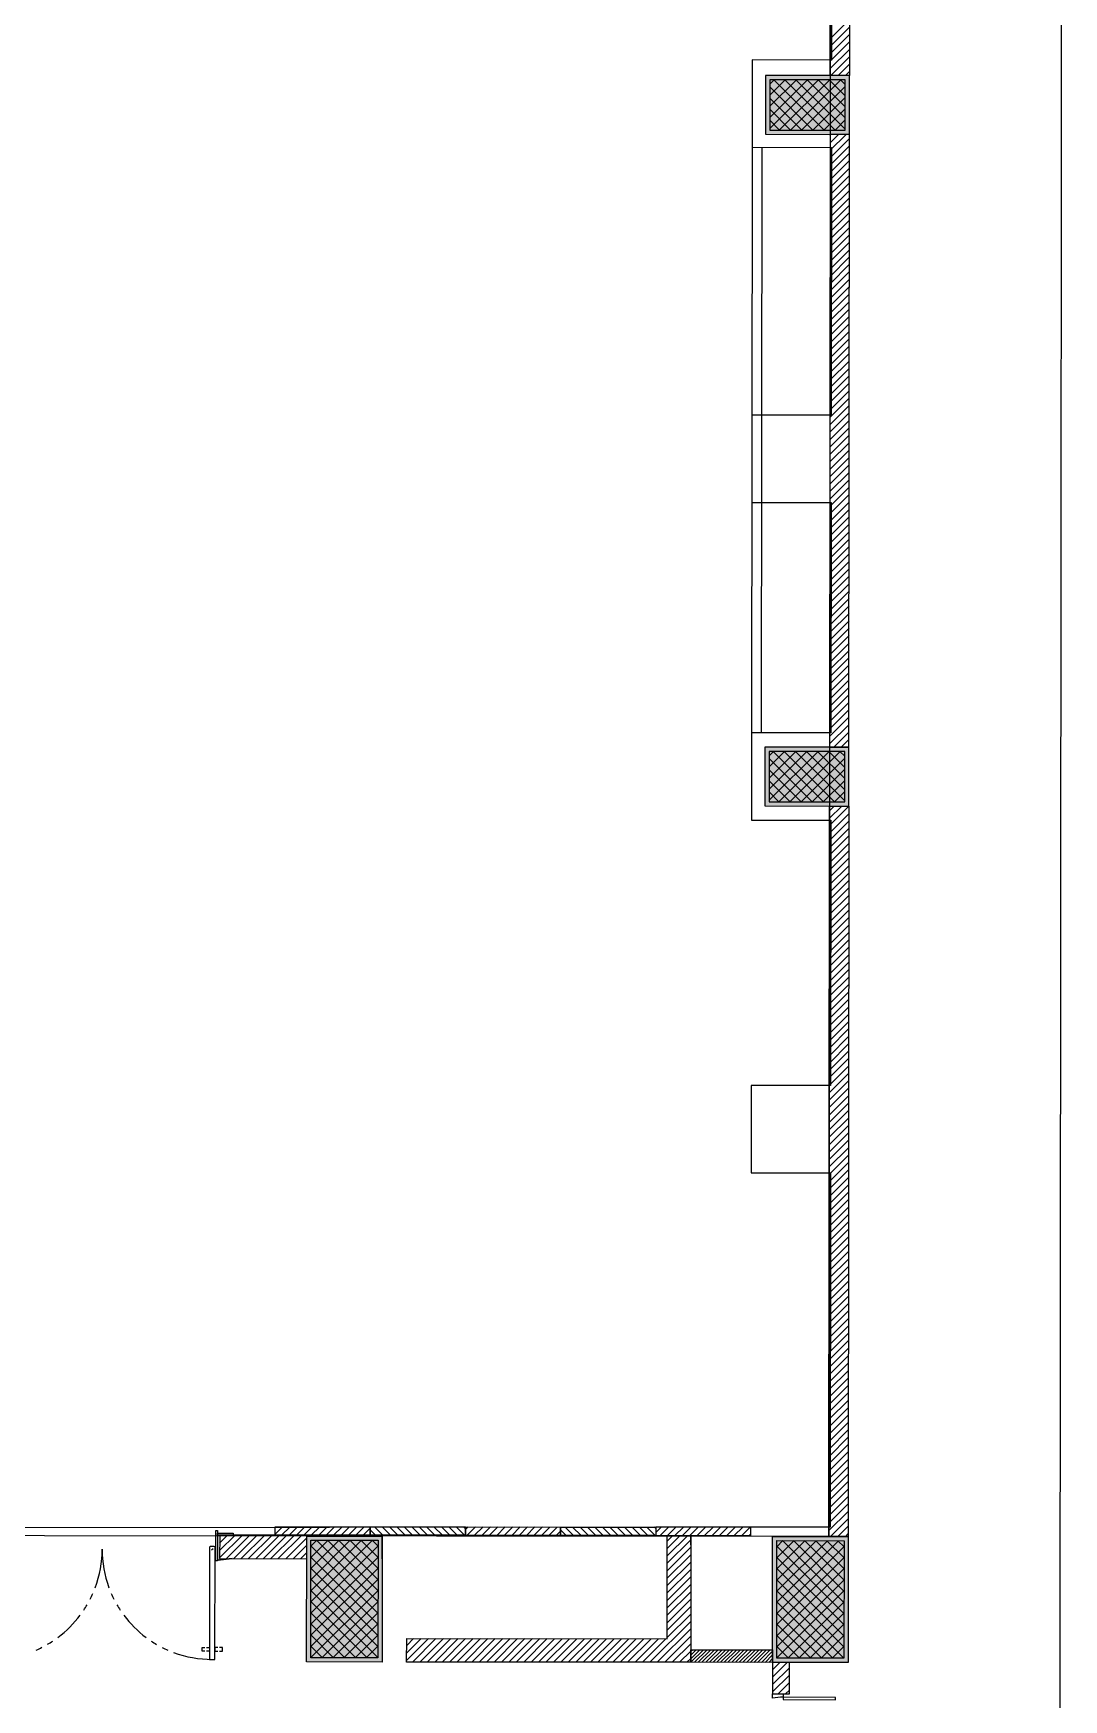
# Model space of a CAD drawing. Extents: x -957 to 3394, y -3 to 3008.
# Drawn here: x 2911 to 3394, y 873 to 1653 of the extents above; entities that cross this region are included whole.
import ezdxf

# ---------------------------------------------------------------- set-up
doc = ezdxf.new("R2010")
doc.units = 0
doc.header["$MEASUREMENT"] = 0
for name, color, linetype in [('HATCHES', 7, 'CONTINUOUS'), ('PDF_COLUMN', 7, 'CONTINUOUS'), ('PDF_COLUMN_HATCH', 7, 'CONTINUOUS'), ('PDF_DOOR', 7, 'CONTINUOUS'), ('PDF_ELEVATION_4_MID_03', 7, 'CONTINUOUS'), ('PDF_FRAMING-COLUMN', 7, 'CONTINUOUS'), ('PDF_FRAMING-COLUMN_HATCH', 7, 'CONTINUOUS'), ('PDF_HATCH', 7, 'CONTINUOUS'), ('PDF_HATCH_-_AAC', 7, 'CONTINUOUS'), ('PDF_HATCH_-_WALL', 7, 'CONTINUOUS'), ('PDF_I-DOOR', 7, 'CONTINUOUS'), ('PDF_I-DOOR-OPEN', 7, 'CONTINUOUS'), ('PDF_I-FURN-FIXD', 7, 'CONTINUOUS'), ('PDF_ID_LAYER', 7, 'CONTINUOUS'), ('PDF_SHREM-CAD_6_CABLE', 7, 'CONTINUOUS'), ('PDF_SHREM_ACOUSTIC_WALL', 7, 'CONTINUOUS'), ('PDF_SHREM_COLUMN_INSULATIO', 7, 'CONTINUOUS'), ('PDF_SHREM_COMMENTS', 7, 'CONTINUOUS'), ('PDF_TEMPLATE', 7, 'CONTINUOUS'), ('PDF_WALL', 7, 'CONTINUOUS')]:
    doc.layers.add(name, color=color, linetype=linetype)

msp = doc.modelspace()

# ---------------------------------------------------------------- linework, layer by layer
at = {"layer": 'HATCHES', "color": 253}
msp.add_lwpolyline([(712.53, 2126.9), (3285.08, 2124.7), (3284.08, 953.45), (711.53, 951.72), (712.53, 2126.9)], dxfattribs=at)
at = {"layer": 'PDF_COLUMN'}
for points in [[(3257.72, 949.15), (3293.12, 949.12), (3293.07, 890.12), (3257.67, 890.15)], [(3259.69, 947.18), (3291.15, 947.15), (3291.11, 892.09), (3259.64, 892.12)]]:
    msp.add_lwpolyline(points, close=True, dxfattribs=at)
at = {"layer": 'PDF_COLUMN_HATCH'}
for points in [[(3259.66, 918.28), (3288.59, 947.16)], [(3259.66, 913.06), (3291.15, 944.5)], [(3259.67, 928.71), (3278.16, 947.16)], [(3259.67, 923.49), (3283.38, 947.16)], [(3259.68, 939.14), (3267.73, 947.17)], [(3259.68, 933.92), (3272.95, 947.17)], [(3259.69, 944.35), (3262.52, 947.18)], [(3291.12, 913.04), (3259.69, 944.53)], [(3291.13, 918.25), (3262.25, 947.18)], [(3291.13, 923.47), (3267.47, 947.17)], [(3291.14, 928.68), (3272.68, 947.17)], [(3291.14, 933.9), (3277.9, 947.16)], [(3291.15, 939.11), (3283.11, 947.16)], [(3291.15, 944.32), (3288.32, 947.16)], [(3259.66, 907.85), (3291.15, 939.29)], [(3291.12, 907.82), (3259.68, 939.31)], [(3259.65, 902.64), (3291.14, 934.07)], [(3291.11, 897.39), (3259.67, 928.89)], [(3291.12, 902.61), (3259.68, 934.1)], [(3259.64, 892.21), (3291.13, 923.64)], [(3259.65, 897.42), (3291.14, 928.86)], [(3291.11, 892.18), (3259.67, 923.67)], [(3285.98, 892.1), (3259.66, 918.46)], [(3264.77, 892.11), (3291.13, 918.43)], [(3280.77, 892.1), (3259.66, 913.24)], [(3275.55, 892.1), (3259.66, 908.03)], [(3269.98, 892.11), (3291.12, 913.22)], [(3275.2, 892.1), (3291.12, 908)], [(3270.34, 892.11), (3259.65, 902.81)], [(3280.41, 892.1), (3291.12, 902.79)], [(3259.91, 892.12), (3259.64, 892.38)], [(3265.12, 892.11), (3259.65, 897.6)], [(3285.63, 892.1), (3291.11, 897.57)], [(3290.84, 892.09), (3291.11, 892.36)]]:
    msp.add_lwpolyline(points, dxfattribs=at)
for points in [[(3257.72, 949.15), (3293.12, 949.12), (3257.67, 890.15), (3293.07, 890.12)], [(3259.69, 947.18), (3291.15, 947.15), (3259.64, 892.12), (3291.11, 892.09)]]:
    msp.add_solid(points, dxfattribs=at)
at = {"layer": 'PDF_DOOR'}
for points in [[(3257.66, 875.4), (3262.58, 875.4), (3262.58, 873.78), (3261.41, 873.78), (3257.66, 873.43)], [(3262.58, 872.7), (3287.16, 872.68), (3287.16, 873.76), (3262.58, 873.78)]]:
    msp.add_lwpolyline(points, close=True, dxfattribs=at)
at = {"layer": 'PDF_ELEVATION_4_MID_03'}
msp.add_lwpolyline([(3252.58, 1599.87), (3252.34, 1325.54)], dxfattribs=at)
at = {"layer": 'PDF_FRAMING-COLUMN'}
for points in [[(3254.38, 1633.5), (3254.35, 1605.97), (3293.68, 1605.93), (3293.71, 1633.46)], [(3256.34, 1631.53), (3256.32, 1607.93), (3291.72, 1607.9), (3291.74, 1631.5)], [(3254.11, 1318.86), (3254.08, 1291.33), (3293.41, 1291.29), (3293.44, 1318.82)], [(3256.07, 1316.89), (3256.05, 1293.29), (3291.45, 1293.26), (3291.47, 1316.86)], [(3039.44, 949.34), (3074.84, 949.31), (3074.79, 890.31), (3039.39, 890.34)], [(3041.41, 947.37), (3072.87, 947.34), (3072.82, 892.28), (3041.36, 892.3)], [(3257.72, 949.15), (3293.12, 949.12), (3293.07, 890.12), (3257.67, 890.15)], [(3259.69, 947.18), (3291.15, 947.15), (3291.11, 892.09), (3259.64, 892.12)]]:
    msp.add_lwpolyline(points, close=True, dxfattribs=at)
at = {"layer": 'PDF_FRAMING-COLUMN_HATCH'}
for points in [[(3256.32, 1608.62), (3279.25, 1631.51)], [(3256.33, 1619.05), (3268.82, 1631.52)], [(3256.33, 1613.84), (3274.03, 1631.51)], [(3256.34, 1629.48), (3258.39, 1631.53)], [(3256.34, 1624.27), (3263.6, 1631.52)], [(3258.19, 1631.53), (3281.77, 1607.91)], [(3260.84, 1607.93), (3284.46, 1631.51)], [(3263.41, 1631.52), (3286.98, 1607.91)], [(3266.06, 1607.92), (3289.68, 1631.5)], [(3268.62, 1631.52), (3291.72, 1608.38)], [(3273.84, 1631.51), (3291.72, 1613.6)], [(3279.05, 1631.51), (3291.73, 1618.81)], [(3284.26, 1631.51), (3291.73, 1624.03)], [(3289.48, 1631.5), (3291.74, 1629.24)], [(3256.34, 1628.17), (3276.56, 1607.91)], [(3271.27, 1607.92), (3291.74, 1628.35)], [(3256.33, 1622.95), (3271.34, 1607.92)], [(3256.33, 1617.74), (3266.13, 1607.92)], [(3276.49, 1607.91), (3291.73, 1623.13)], [(3281.7, 1607.91), (3291.73, 1617.92)], [(3256.33, 1612.52), (3260.91, 1607.93)], [(3286.92, 1607.91), (3291.72, 1612.7)], [(3256.05, 1293.98), (3278.98, 1316.87)], [(3256.06, 1304.41), (3268.55, 1316.88)], [(3256.06, 1299.2), (3273.76, 1316.87)], [(3256.07, 1314.84), (3258.12, 1316.89)], [(3256.07, 1309.62), (3263.34, 1316.88)], [(3256.07, 1313.52), (3276.29, 1293.27)], [(3257.92, 1316.89), (3281.5, 1293.27)], [(3260.58, 1293.29), (3284.19, 1316.86)], [(3263.14, 1316.88), (3286.72, 1293.26)], [(3265.79, 1293.28), (3289.41, 1316.86)], [(3268.35, 1316.88), (3291.45, 1293.74)], [(3271, 1293.28), (3291.47, 1313.7)], [(3273.57, 1316.87), (3291.45, 1298.95)], [(3278.78, 1316.87), (3291.46, 1304.17)], [(3284, 1316.86), (3291.46, 1309.38)], [(3289.21, 1316.86), (3291.47, 1314.6)], [(3256.06, 1308.31), (3271.07, 1293.28)], [(3276.22, 1293.27), (3291.46, 1308.49)], [(3256.06, 1303.1), (3265.86, 1293.28)], [(3256.06, 1297.88), (3260.64, 1293.29)], [(3281.43, 1293.27), (3291.46, 1303.28)], [(3286.65, 1293.26), (3291.45, 1298.06)], [(3041.38, 918.47), (3070.31, 947.34)], [(3041.38, 913.25), (3072.87, 944.69)], [(3041.39, 928.89), (3059.88, 947.35)], [(3041.39, 923.68), (3065.09, 947.35)], [(3041.4, 944.54), (3044.24, 947.36)], [(3041.4, 939.32), (3049.45, 947.36)], [(3041.4, 934.11), (3054.66, 947.36)], [(3072.84, 913.22), (3041.4, 944.72)], [(3072.85, 918.44), (3043.97, 947.36)], [(3072.85, 923.65), (3049.18, 947.36)], [(3072.86, 928.87), (3054.4, 947.36)], [(3072.86, 934.08), (3059.61, 947.35)], [(3072.86, 939.3), (3064.83, 947.35)], [(3072.87, 944.51), (3070.04, 947.34)], [(3259.66, 918.28), (3288.59, 947.16)], [(3259.66, 913.06), (3291.15, 944.5)], [(3259.67, 928.71), (3278.16, 947.16)], [(3259.67, 923.49), (3283.38, 947.16)], [(3259.68, 939.14), (3267.73, 947.17)], [(3259.68, 933.92), (3272.95, 947.17)], [(3259.69, 944.35), (3262.52, 947.18)], [(3291.12, 913.04), (3259.69, 944.53)], [(3291.13, 918.25), (3262.25, 947.18)], [(3291.13, 923.47), (3267.47, 947.17)], [(3291.14, 928.68), (3272.68, 947.17)], [(3291.14, 933.9), (3277.9, 947.16)], [(3291.15, 939.11), (3283.11, 947.16)], [(3291.15, 944.32), (3288.32, 947.16)], [(3041.37, 908.04), (3072.86, 939.47)], [(3072.84, 908.01), (3041.4, 939.5)], [(3259.66, 907.85), (3291.15, 939.29)], [(3291.12, 907.82), (3259.68, 939.31)], [(3041.36, 897.61), (3072.86, 929.05)], [(3041.37, 902.82), (3072.86, 934.26)], [(3072.83, 897.58), (3041.39, 929.07)], [(3072.83, 902.8), (3041.4, 934.29)], [(3259.65, 902.64), (3291.14, 934.07)], [(3291.11, 897.39), (3259.67, 928.89)], [(3291.12, 902.61), (3259.68, 934.1)], [(3041.36, 892.39), (3072.85, 923.83)], [(3072.82, 892.37), (3041.39, 923.86)], [(3259.64, 892.21), (3291.13, 923.64)], [(3259.65, 897.42), (3291.14, 928.86)], [(3291.11, 892.18), (3259.67, 923.67)], [(3067.7, 892.28), (3041.38, 918.64)], [(3062.48, 892.29), (3041.38, 913.43)], [(3046.49, 892.3), (3072.85, 918.62)], [(3051.7, 892.3), (3072.84, 913.4)], [(3285.98, 892.1), (3259.66, 918.46)], [(3264.77, 892.11), (3291.13, 918.43)], [(3057.27, 892.29), (3041.37, 908.21)], [(3056.91, 892.29), (3072.84, 908.19)], [(3280.77, 892.1), (3259.66, 913.24)], [(3275.55, 892.1), (3259.66, 908.03)], [(3269.98, 892.11), (3291.12, 913.22)], [(3275.2, 892.1), (3291.12, 908)], [(3046.84, 892.3), (3041.36, 897.79)], [(3052.05, 892.3), (3041.37, 903)], [(3062.13, 892.29), (3072.83, 902.97)], [(3067.34, 892.28), (3072.83, 897.76)], [(3270.34, 892.11), (3259.65, 902.81)], [(3280.41, 892.1), (3291.12, 902.79)], [(3041.63, 892.3), (3041.36, 892.57)], [(3072.56, 892.28), (3072.82, 892.54)], [(3259.91, 892.12), (3259.64, 892.38)], [(3265.12, 892.11), (3259.65, 897.6)], [(3285.63, 892.1), (3291.11, 897.57)], [(3290.84, 892.09), (3291.11, 892.36)]]:
    msp.add_lwpolyline(points, dxfattribs=at)
for points in [[(3254.38, 1633.5), (3254.35, 1605.97), (3293.71, 1633.46), (3293.68, 1605.93)], [(3256.34, 1631.53), (3256.32, 1607.93), (3291.74, 1631.5), (3291.72, 1607.9)], [(3254.11, 1318.86), (3254.08, 1291.33), (3293.44, 1318.82), (3293.41, 1291.29)], [(3256.07, 1316.89), (3256.05, 1293.29), (3291.47, 1316.86), (3291.45, 1293.26)], [(3039.44, 949.34), (3074.84, 949.31), (3039.39, 890.34), (3074.79, 890.31)], [(3041.41, 947.37), (3072.87, 947.34), (3041.36, 892.3), (3072.82, 892.28)], [(3257.72, 949.15), (3293.12, 949.12), (3257.67, 890.15), (3293.07, 890.12)], [(3259.69, 947.18), (3291.15, 947.15), (3259.64, 892.12), (3291.11, 892.09)]]:
    msp.add_solid(points, dxfattribs=at)
at = {"layer": 'PDF_HATCH'}
for points in [[(3024.67, 950.19), (3028.17, 953.67)], [(3024.68, 953.66), (3024.69, 953.67)], [(3027.71, 949.74), (3031.64, 953.67)], [(3031.18, 949.74), (3035.12, 953.67)], [(3034.66, 949.73), (3038.6, 953.66)], [(3038.14, 949.73), (3042.07, 953.66)], [(3041.61, 949.73), (3045.55, 953.66)], [(3045.09, 949.72), (3049.02, 953.65)], [(3048.56, 949.72), (3052.5, 953.65)], [(3052.04, 949.72), (3055.98, 953.65)], [(3055.52, 949.71), (3059.45, 953.64)], [(3058.99, 949.71), (3062.93, 953.64)], [(3062.47, 949.71), (3066.41, 953.64)], [(3065.95, 949.71), (3069.24, 953)], [(3075.18, 949.7), (3071.25, 953.63)], [(3078.65, 949.69), (3074.72, 953.63)], [(3082.13, 949.69), (3078.2, 953.63)], [(3085.6, 949.69), (3081.67, 953.63)], [(3089.08, 949.69), (3085.15, 953.62)], [(3092.56, 949.68), (3088.63, 953.62)], [(3096.03, 949.68), (3092.1, 953.62)], [(3099.51, 949.68), (3095.58, 953.61)], [(3102.99, 949.67), (3099.06, 953.61)], [(3106.46, 949.67), (3102.53, 953.61)], [(3109.94, 949.67), (3106.01, 953.6)], [(3113.42, 949.67), (3109.49, 953.6)], [(3113.81, 952.75), (3112.96, 953.6)], [(3113.81, 952.33), (3115.07, 953.6)], [(3114.61, 949.66), (3118.55, 953.59)], [(3118.09, 949.66), (3122.03, 953.59)], [(3121.57, 949.66), (3125.5, 953.59)], [(3125.04, 949.66), (3128.98, 953.58)], [(3128.52, 949.65), (3132.46, 953.58)], [(3132, 949.65), (3135.93, 953.58)], [(3135.47, 949.65), (3139.41, 953.58)], [(3138.95, 949.64), (3142.89, 953.57)], [(3142.43, 949.64), (3146.36, 953.57)], [(3145.9, 949.64), (3149.84, 953.57)], [(3149.38, 949.63), (3153.31, 953.56)], [(3152.85, 949.63), (3156.79, 953.56)], [(3164.48, 949.62), (3160.55, 953.56)], [(3167.96, 949.62), (3164.03, 953.55)], [(3171.44, 949.62), (3167.51, 953.55)], [(3174.91, 949.61), (3170.98, 953.55)], [(3178.39, 949.61), (3174.46, 953.55)], [(3181.87, 949.61), (3177.94, 953.54)], [(3185.34, 949.6), (3181.41, 953.54)], [(3188.82, 949.6), (3184.89, 953.54)], [(3192.29, 949.6), (3188.36, 953.53)], [(3195.77, 949.59), (3191.84, 953.53)], [(3199.25, 949.59), (3195.32, 953.53)], [(3202.72, 949.59), (3198.79, 953.53)], [(3202.93, 952.86), (3202.27, 953.52)], [(3202.94, 951), (3205.46, 953.52)], [(3205, 949.59), (3208.94, 953.52)], [(3208.48, 949.58), (3212.41, 953.51)], [(3211.95, 949.58), (3215.89, 953.51)], [(3215.43, 949.58), (3219.36, 953.51)], [(3218.9, 949.57), (3222.84, 953.5)], [(3222.38, 949.57), (3226.32, 953.5)], [(3225.86, 949.57), (3229.79, 953.5)], [(3229.33, 949.57), (3233.27, 953.5)], [(3232.81, 949.56), (3236.75, 953.49)], [(3236.29, 949.56), (3240.22, 953.49)], [(3239.76, 949.56), (3243.7, 953.49)], [(3243.24, 949.55), (3247.18, 953.48)], [(2998.67, 946.05), (3002.39, 949.76)], [(2998.67, 942.57), (3005.87, 949.76)], [(2998.67, 939.1), (3009.34, 949.75)], [(2998.68, 949.53), (2998.91, 949.76)], [(3001.8, 938.75), (3012.82, 949.75)], [(3005.27, 938.75), (3016.3, 949.75)], [(3008.75, 938.74), (3019.77, 949.75)], [(3012.23, 938.74), (3023.25, 949.74)], [(3015.7, 938.74), (3026.72, 949.74)], [(3019.18, 938.73), (3030.2, 949.74)], [(3022.66, 938.73), (3033.68, 949.73)], [(3026.13, 938.73), (3037.15, 949.73)], [(3029.61, 938.72), (3039.44, 948.54)], [(3033.08, 938.72), (3039.44, 945.06)], [(3071.7, 949.7), (3069.24, 952.16)], [(3156.33, 949.63), (3158.37, 951.67)], [(3161.01, 949.62), (3158.37, 952.26)], [(3208.35, 936.55), (3219.38, 947.55)], [(3208.36, 946.98), (3210.97, 949.58)], [(3208.36, 943.5), (3214.45, 949.58)], [(3208.36, 940.03), (3217.92, 949.58)], [(3246.72, 949.55), (3247.5, 950.33)], [(3036.56, 938.72), (3039.44, 941.59)], [(3208.35, 933.07), (3219.37, 944.08)], [(3208.35, 929.6), (3219.37, 940.6)], [(3208.35, 926.12), (3219.37, 937.12)], [(3208.34, 922.65), (3219.36, 933.65)], [(3208.34, 919.17), (3219.36, 930.17)], [(3208.33, 912.22), (3219.36, 923.22)], [(3208.34, 915.69), (3219.36, 926.7)], [(3208.33, 908.74), (3219.35, 919.74)], [(3208.33, 905.26), (3219.35, 916.27)], [(3200.2, 890.2), (3219.34, 909.31)], [(3203.68, 890.2), (3219.34, 905.84)], [(3208.33, 901.79), (3219.35, 912.79)], [(3086.27, 891.09), (3096.5, 901.3)], [(3086.28, 898.05), (3089.55, 901.31)], [(3086.28, 894.57), (3093.03, 901.31)], [(3088.96, 890.3), (3099.98, 901.3)], [(3092.43, 890.29), (3103.46, 901.3)], [(3095.91, 890.29), (3106.93, 901.29)], [(3099.39, 890.29), (3110.41, 901.29)], [(3102.86, 890.29), (3113.88, 901.29)], [(3106.34, 890.28), (3117.36, 901.29)], [(3109.82, 890.28), (3120.84, 901.28)], [(3113.29, 890.28), (3124.31, 901.28)], [(3116.77, 890.27), (3127.79, 901.28)], [(3120.24, 890.27), (3131.27, 901.27)], [(3123.72, 890.27), (3134.74, 901.27)], [(3127.2, 890.27), (3138.22, 901.27)], [(3130.67, 890.26), (3141.69, 901.27)], [(3134.15, 890.26), (3145.17, 901.26)], [(3137.63, 890.26), (3148.65, 901.26)], [(3141.1, 890.25), (3152.12, 901.26)], [(3144.58, 890.25), (3155.6, 901.25)], [(3148.05, 890.25), (3159.08, 901.25)], [(3151.53, 890.24), (3162.55, 901.25)], [(3155.01, 890.24), (3166.03, 901.24)], [(3158.48, 890.24), (3169.51, 901.24)], [(3161.96, 890.24), (3172.98, 901.24)], [(3165.44, 890.23), (3176.46, 901.24)], [(3168.91, 890.23), (3179.93, 901.23)], [(3172.39, 890.23), (3183.41, 901.23)], [(3175.87, 890.22), (3186.89, 901.23)], [(3179.34, 890.22), (3190.36, 901.22)], [(3182.82, 890.22), (3193.84, 901.22)], [(3186.29, 890.21), (3197.32, 901.22)], [(3189.77, 890.21), (3200.79, 901.21)], [(3193.25, 890.21), (3204.27, 901.21)], [(3196.72, 890.21), (3207.75, 901.21)], [(3207.15, 890.2), (3219.34, 902.36)], [(3210.63, 890.19), (3219.34, 898.89)], [(3214.11, 890.19), (3219.33, 895.41)], [(3217.58, 890.19), (3219.33, 891.93)], [(3219.33, 895.34), (3220.09, 896.09)], [(3219.33, 893.6), (3221.82, 896.08)], [(3219.33, 891.86), (3223.56, 896.08)], [(3219.4, 890.19), (3225.3, 896.08)], [(3221.13, 890.18), (3227.04, 896.08)], [(3222.87, 890.18), (3228.78, 896.08)], [(3224.61, 890.18), (3230.51, 896.08)], [(3226.35, 890.18), (3232.25, 896.07)], [(3228.09, 890.18), (3233.99, 896.07)], [(3229.82, 890.18), (3235.73, 896.07)], [(3231.56, 890.18), (3237.47, 896.07)], [(3233.3, 890.17), (3239.21, 896.07)], [(3235.04, 890.17), (3240.94, 896.07)], [(3236.78, 890.17), (3242.68, 896.07)], [(3238.52, 890.17), (3244.42, 896.06)], [(3240.25, 890.17), (3246.16, 896.06)], [(3241.99, 890.17), (3247.9, 896.06)], [(3243.73, 890.17), (3249.63, 896.06)], [(3245.47, 890.16), (3251.37, 896.06)], [(3247.21, 890.16), (3253.11, 896.06)], [(3248.94, 890.16), (3254.85, 896.06)], [(3250.68, 890.16), (3256.59, 896.05)], [(3252.42, 890.16), (3257.68, 895.41)], [(3254.16, 890.16), (3257.68, 893.67)], [(3255.9, 890.15), (3257.68, 891.93)], [(3257.64, 890.15), (3257.68, 890.19)]]:
    msp.add_lwpolyline(points, dxfattribs=at)
at = {"layer": 'PDF_HATCH_-_AAC'}
for points in [[(3257.67, 886.72), (3261.11, 890.15)], [(3257.67, 883.24), (3264.58, 890.15)], [(3257.66, 876.29), (3265.54, 884.15)], [(3257.67, 879.77), (3265.54, 887.63)], [(3260.25, 875.4), (3265.53, 880.67)], [(3263.73, 875.4), (3265.53, 877.2)]]:
    msp.add_lwpolyline(points, dxfattribs=at)
at = {"layer": 'PDF_HATCH_-_WALL'}
for points in [[(3284.67, 1647.13), (3293.73, 1656.17)], [(3284.68, 1650.61), (3293.73, 1659.65)], [(3284.67, 1643.65), (3293.72, 1652.69)], [(3284.67, 1640.18), (3293.72, 1649.22)], [(3284.66, 1636.7), (3293.72, 1645.74)], [(3284.91, 1633.47), (3293.71, 1642.26)], [(3288.38, 1633.47), (3293.71, 1638.79)], [(3291.86, 1633.47), (3293.71, 1635.31)], [(3284.63, 1601.94), (3288.64, 1605.94)], [(3284.63, 1598.46), (3292.12, 1605.93)], [(3284.63, 1594.99), (3293.68, 1604.02)], [(3284.63, 1591.51), (3293.68, 1600.55)], [(3284.64, 1605.41), (3285.16, 1605.94)], [(3284.62, 1588.03), (3293.68, 1597.07)], [(3284.62, 1584.56), (3293.67, 1593.6)], [(3284.61, 1577.6), (3293.67, 1586.64)], [(3284.62, 1581.08), (3293.67, 1590.12)], [(3284.61, 1574.13), (3293.66, 1583.17)], [(3284.61, 1570.65), (3293.66, 1579.69)], [(3284.6, 1567.18), (3293.66, 1576.21)], [(3284.6, 1563.7), (3293.65, 1572.74)], [(3284.6, 1560.22), (3293.65, 1569.26)], [(3284.59, 1553.27), (3293.65, 1562.31)], [(3284.6, 1556.75), (3293.65, 1565.78)], [(3284.59, 1549.79), (3293.64, 1558.83)], [(3284.59, 1546.32), (3293.64, 1555.36)], [(3284.58, 1542.84), (3293.64, 1551.88)], [(3284.58, 1539.36), (3293.63, 1548.4)], [(3284.57, 1532.41), (3293.63, 1541.45)], [(3284.57, 1528.94), (3293.63, 1537.97)], [(3284.58, 1535.89), (3293.63, 1544.93)], [(3284.57, 1525.46), (3293.62, 1534.5)], [(3284.57, 1521.98), (3293.62, 1531.02)], [(3284.56, 1518.51), (3293.62, 1527.54)], [(3284.56, 1515.03), (3293.61, 1524.07)], [(3284.55, 1508.08), (3293.61, 1517.12)], [(3284.56, 1511.55), (3293.61, 1520.59)], [(3284.55, 1504.6), (3293.6, 1513.64)], [(3284.55, 1501.12), (3293.6, 1510.16)], [(3284.55, 1497.65), (3293.6, 1506.69)], [(3284.54, 1494.17), (3293.6, 1503.21)], [(3284.54, 1490.7), (3293.59, 1499.73)], [(3284.53, 1483.74), (3293.59, 1492.78)], [(3284.54, 1487.22), (3293.59, 1496.26)], [(3284.53, 1480.27), (3293.58, 1489.31)], [(3284.53, 1476.79), (3293.58, 1485.83)], [(3284.52, 1473.31), (3293.58, 1482.35)], [(3284.52, 1469.84), (3293.57, 1478.88)], [(3284.52, 1466.36), (3293.57, 1475.4)], [(3284.51, 1459.41), (3293.57, 1468.45)], [(3284.52, 1462.89), (3293.57, 1471.92)], [(3284.51, 1455.93), (3293.56, 1464.97)], [(3284.51, 1452.46), (3293.56, 1461.49)], [(3284.5, 1448.98), (3293.56, 1458.02)], [(3284.5, 1445.5), (3293.55, 1454.54)], [(3284.49, 1438.55), (3293.55, 1447.59)], [(3284.49, 1435.07), (3293.54, 1444.11)], [(3284.5, 1442.03), (3293.55, 1451.07)], [(3284.49, 1431.6), (3293.54, 1440.64)], [(3284.49, 1428.12), (3293.54, 1437.16)], [(3284.48, 1424.65), (3293.54, 1433.68)], [(3284.48, 1421.17), (3293.53, 1430.21)], [(3284.47, 1414.22), (3293.53, 1423.25)], [(3284.48, 1417.69), (3293.53, 1426.73)], [(3284.47, 1410.74), (3293.52, 1419.78)], [(3284.47, 1407.26), (3293.52, 1416.3)], [(3284.46, 1403.79), (3293.52, 1412.83)], [(3284.46, 1400.31), (3293.52, 1409.35)], [(3284.46, 1396.83), (3293.51, 1405.87)], [(3284.45, 1389.88), (3293.51, 1398.92)], [(3284.46, 1393.36), (3293.51, 1402.4)], [(3284.45, 1386.41), (3293.5, 1395.44)], [(3284.45, 1382.93), (3293.5, 1391.97)], [(3284.44, 1379.45), (3293.5, 1388.49)], [(3284.44, 1375.98), (3293.49, 1385.02)], [(3284.43, 1369.02), (3293.49, 1378.06)], [(3284.43, 1365.55), (3293.49, 1374.59)], [(3284.44, 1372.5), (3293.49, 1381.54)], [(3284.43, 1362.07), (3293.48, 1371.11)], [(3284.43, 1358.6), (3293.48, 1367.63)], [(3284.42, 1355.12), (3293.48, 1364.16)], [(3284.42, 1351.64), (3293.47, 1360.68)], [(3284.41, 1344.69), (3293.47, 1353.73)], [(3284.42, 1348.17), (3293.47, 1357.2)], [(3284.41, 1341.21), (3293.46, 1350.25)], [(3284.41, 1337.74), (3293.46, 1346.78)], [(3284.41, 1334.26), (3293.46, 1343.3)], [(3284.4, 1330.78), (3293.46, 1339.82)], [(3284.4, 1327.31), (3293.45, 1336.35)], [(3284.39, 1320.36), (3293.45, 1329.39)], [(3284.4, 1323.83), (3293.45, 1332.87)], [(3286.34, 1318.83), (3293.44, 1325.92)], [(3289.82, 1318.83), (3293.44, 1322.44)], [(3293.3, 1318.82), (3293.44, 1318.96)], [(3284.36, 1285.59), (3290.07, 1291.29)], [(3284.36, 1282.12), (3293.41, 1291.15)], [(3284.37, 1289.07), (3286.6, 1291.3)], [(3284.35, 1275.16), (3293.41, 1284.2)], [(3284.35, 1271.69), (3293.41, 1280.73)], [(3284.36, 1278.64), (3293.41, 1287.68)], [(3284.35, 1268.21), (3293.4, 1277.25)], [(3284.35, 1264.73), (3293.4, 1273.77)], [(3284.34, 1261.26), (3293.4, 1270.3)], [(3284.34, 1257.78), (3293.39, 1266.82)], [(3284.33, 1250.83), (3293.39, 1259.87)], [(3284.34, 1254.31), (3293.39, 1263.34)], [(3284.32, 1240.4), (3293.38, 1249.44)], [(3284.33, 1247.35), (3293.38, 1256.39)], [(3284.33, 1243.88), (3293.38, 1252.91)], [(3284.32, 1236.92), (3293.38, 1245.96)], [(3284.32, 1233.45), (3293.37, 1242.49)], [(3284.31, 1226.49), (3293.37, 1235.53)], [(3284.32, 1229.97), (3293.37, 1239.01)], [(3284.31, 1223.02), (3293.36, 1232.06)], [(3284.31, 1219.54), (3293.36, 1228.58)], [(3284.3, 1216.07), (3293.36, 1225.1)], [(3284.3, 1212.59), (3293.35, 1221.63)], [(3284.3, 1209.11), (3293.35, 1218.15)], [(3284.29, 1202.16), (3293.35, 1211.2)], [(3284.3, 1205.64), (3293.35, 1214.67)], [(3284.29, 1198.68), (3293.34, 1207.72)], [(3284.29, 1195.21), (3293.34, 1204.25)], [(3284.28, 1191.73), (3293.34, 1200.77)], [(3284.28, 1188.25), (3293.33, 1197.29)], [(3284.27, 1181.3), (3293.33, 1190.34)], [(3284.27, 1177.83), (3293.32, 1186.86)], [(3284.28, 1184.78), (3293.33, 1193.82)], [(3284.27, 1174.35), (3293.32, 1183.39)], [(3284.27, 1170.87), (3293.32, 1179.91)], [(3284.26, 1167.4), (3293.32, 1176.44)], [(3284.26, 1163.92), (3293.31, 1172.96)], [(3284.25, 1156.97), (3293.31, 1166.01)], [(3284.26, 1160.44), (3293.31, 1169.48)], [(3284.24, 1146.54), (3293.3, 1155.58)], [(3284.25, 1153.49), (3293.3, 1162.53)], [(3284.25, 1150.02), (3293.3, 1159.05)], [(3284.24, 1143.06), (3293.3, 1152.1)], [(3284.24, 1139.59), (3293.29, 1148.62)], [(3284.23, 1132.63), (3293.29, 1141.67)], [(3284.24, 1136.11), (3293.29, 1145.15)], [(3284.23, 1129.16), (3293.28, 1138.2)], [(3284.23, 1125.68), (3293.28, 1134.72)], [(3284.22, 1122.2), (3293.28, 1131.24)], [(3284.22, 1118.73), (3293.27, 1127.77)], [(3284.22, 1115.25), (3293.27, 1124.29)], [(3284.21, 1111.78), (3293.27, 1120.81)], [(3284.21, 1108.3), (3293.27, 1117.34)], [(3284.21, 1104.82), (3293.26, 1113.86)], [(3284.21, 1101.35), (3293.26, 1110.38)], [(3284.2, 1097.87), (3293.26, 1106.91)], [(3284.2, 1094.39), (3293.25, 1103.43)], [(3284.19, 1087.44), (3293.25, 1096.48)], [(3284.19, 1083.96), (3293.24, 1093)], [(3284.2, 1090.92), (3293.25, 1099.96)], [(3284.19, 1080.49), (3293.24, 1089.53)], [(3284.19, 1077.01), (3293.24, 1086.05)], [(3284.18, 1073.54), (3293.24, 1082.57)], [(3284.18, 1070.06), (3293.23, 1079.1)], [(3284.17, 1063.11), (3293.23, 1072.15)], [(3284.18, 1066.58), (3293.23, 1075.62)], [(3284.16, 1052.68), (3293.22, 1061.72)], [(3284.17, 1059.63), (3293.22, 1068.67)], [(3284.17, 1056.15), (3293.22, 1065.19)], [(3284.16, 1049.2), (3293.21, 1058.24)], [(3284.16, 1045.73), (3293.21, 1054.76)], [(3284.15, 1038.77), (3293.21, 1047.81)], [(3284.16, 1042.25), (3293.21, 1051.29)], [(3284.15, 1035.3), (3293.2, 1044.33)], [(3284.15, 1031.82), (3293.2, 1040.86)], [(3284.14, 1028.34), (3293.2, 1037.38)], [(3284.14, 1024.87), (3293.19, 1033.91)], [(3284.14, 1021.39), (3293.19, 1030.43)], [(3284.13, 1017.91), (3293.19, 1026.95)], [(3284.13, 1014.44), (3293.19, 1023.48)], [(3284.13, 1010.96), (3293.18, 1020)], [(3284.13, 1007.49), (3293.18, 1016.52)], [(3284.12, 1004.01), (3293.18, 1013.05)], [(3284.12, 1000.53), (3293.17, 1009.57)], [(3284.11, 993.58), (3293.17, 1002.62)], [(3284.11, 990.1), (3293.16, 999.14)], [(3284.12, 997.06), (3293.17, 1006.09)], [(3284.1, 983.15), (3293.16, 992.19)], [(3284.11, 986.63), (3293.16, 995.67)], [(3284.1, 979.67), (3293.16, 988.71)], [(3284.1, 976.2), (3293.15, 985.24)], [(3284.09, 969.25), (3293.15, 978.28)], [(3284.1, 972.72), (3293.15, 981.76)], [(3284.09, 965.77), (3293.14, 974.81)], [(3284.09, 962.29), (3293.14, 971.33)], [(3284.08, 958.82), (3293.14, 967.86)], [(3284.08, 955.34), (3293.13, 964.38)], [(3284.08, 951.86), (3293.13, 960.9)], [(3284.81, 949.13), (3293.13, 957.43)], [(3288.29, 949.12), (3293.13, 953.95)], [(3291.77, 949.12), (3293.12, 950.47)]]:
    msp.add_lwpolyline(points, dxfattribs=at)
at = {"layer": 'PDF_I-DOOR'}
msp.add_lwpolyline([(2997.72, 951.96), (2997.71, 937.72), (2996.94, 937.72), (2996.95, 951.96)], close=True, dxfattribs=at)
msp.add_lwpolyline([(2993.93, 944.02), (2993.88, 891.55), (2996.47, 891.54), (2996.51, 944.02, 0.414172), (2996.17, 944.36), (2994.27, 944.36, 0.414216)], format="xyb", close=True, dxfattribs=at)
for points in [[(2994.87, 942.81), (2995.56, 943.5)], [(3004.54, 938.75), (2997.71, 938.06), (3004.54, 938.75)], [(2991.79, 895.34), (2990.43, 895.34), (2990.43, 897.07), (2991.79, 897.07)], [(2992.53, 897.07), (2993.89, 897.07), (2993.88, 895.34), (2992.52, 895.34)], [(2997.83, 897.06), (2996.47, 897.07), (2996.48, 895.34), (2997.83, 895.34)], [(2998.57, 895.34), (2999.93, 895.34), (2999.93, 897.06), (2998.57, 897.06)]]:
    msp.add_lwpolyline(points, dxfattribs=at)
at = {"layer": 'PDF_I-DOOR-OPEN'}
msp.add_lwpolyline([(2940.38, 925.14, 0.089834), (2943.61, 943.2, 0.089837), (2946.81, 925.14)], format="xyb", dxfattribs=at)
for centre, radius, start, end in [((2892.13, 943.1), 51.48, 333.01445, 336.29748), ((2995.14, 943.04), 51.54, 203.60645, 206.88562), ((2892.12, 943.11), 51.49, 326.44629, 329.72872), ((2995.09, 943.02), 51.49, 210.17328, 213.4557), ((2892.15, 943.1), 51.46, 306.74071, 323.16129), ((2995.07, 943.01), 51.46, 216.74071, 233.16129), ((2892.13, 943.12), 51.49, 300.17328, 303.4557), ((2995.09, 943.03), 51.49, 236.44629, 239.72872), ((2892.14, 943.11), 51.48, 293.60452, 296.88755), ((2995.07, 943), 51.45, 243.01418, 246.29896), ((2995.07, 943.01), 51.46, 249.58127, 270.11458)]:
    msp.add_arc(centre, radius, start, end, dxfattribs=at)
at = {"layer": 'PDF_I-FURN-FIXD'}
msp.add_lwpolyline([(3005.01, 949.76), (2997.72, 949.76), (2997.72, 950.75), (3005.01, 950.74)], close=True, dxfattribs=at)
at = {"layer": 'PDF_ID_LAYER'}
for points in [[(3285.35, 1748.71), (3285.26, 1640.75), (3248.09, 1640.78), (3248.06, 1599.88), (3285.22, 1599.84), (3285.12, 1474.38), (3247.95, 1474.41), (3247.91, 1433.51), (3285.08, 1433.48), (3284.99, 1325.52), (3247.82, 1325.55), (3247.79, 1284.64), (3284.95, 1284.61), (3284.85, 1160.33), (3247.68, 1160.36), (3247.64, 1119.46), (3284.81, 1119.43), (3284.67, 953.45), (3247.5, 953.48)], [(3248.06, 1599.88), (3247.82, 1325.55)]]:
    msp.add_lwpolyline(points, dxfattribs=at)
for points in [[(3024.68, 953.67), (3069.24, 953.64), (3069.24, 949.7), (3024.67, 949.74)], [(3069.24, 953.64), (3113.81, 953.6), (3113.8, 949.66), (3069.24, 949.7)], [(3158.37, 949.63), (3113.8, 949.66), (3113.81, 953.6), (3158.37, 953.56)], [(3202.93, 949.59), (3158.37, 949.63), (3158.37, 953.56), (3202.94, 953.52)], [(3202.93, 949.59), (3247.5, 949.55), (3247.5, 953.48), (3202.94, 953.52)]]:
    msp.add_lwpolyline(points, close=True, dxfattribs=at)
at = {"layer": 'PDF_SHREM-CAD_6_CABLE', "color": 253}
msp.add_lwpolyline([(712.53, 2126.9), (3285.08, 2124.7), (3284.08, 949.12), (711.53, 951.32)], close=True, dxfattribs=at)
at = {"layer": 'PDF_SHREM_ACOUSTIC_WALL'}
for points in [[(2998.67, 938.75), (3039.43, 938.72), (3039.44, 949.73), (2998.68, 949.76)], [(3219.33, 890.19), (3086.27, 890.3), (3086.28, 901.31), (3208.32, 901.21), (3208.37, 949.58), (3219.38, 949.57)]]:
    msp.add_lwpolyline(points, close=True, dxfattribs=at)
msp.add_lwpolyline([(3074.83, 938.69), (3074.84, 949.7), (3097.34, 949.68)], dxfattribs=at)
at = {"layer": 'PDF_SHREM_COLUMN_INSULATIO'}
msp.add_lwpolyline([(3219.37, 945.25), (3219.38, 949.18)], dxfattribs=at)
at = {"layer": 'PDF_SHREM_COMMENTS'}
msp.add_lwpolyline([(3219.33, 890.19), (3219.34, 896.09), (3257.68, 896.05), (3257.68, 890.15)], close=True, dxfattribs=at)
at = {"layer": 'PDF_TEMPLATE'}
msp.add_lwpolyline([(-954.85, 3007.97), (3394.04, 3004.31), (3391.47, -2.9), (-957.42, 0.77)], close=True, dxfattribs=at)
at = {"layer": 'PDF_WALL'}
for points in [[(3284.66, 1633.47), (3284.91, 1920.58), (3293.95, 1920.57), (3293.71, 1633.46)], [(3284.64, 1605.94), (3284.39, 1318.83), (3293.44, 1318.82), (3293.68, 1605.93)], [(3284.08, 949.13), (3284.37, 1291.3), (3293.41, 1291.29), (3293.12, 949.12)], [(3265.53, 875.4), (3265.54, 890.15), (3257.67, 890.15), (3257.66, 875.4)]]:
    msp.add_lwpolyline(points, close=True, dxfattribs=at)

doc.saveas('drawing.dxf')
